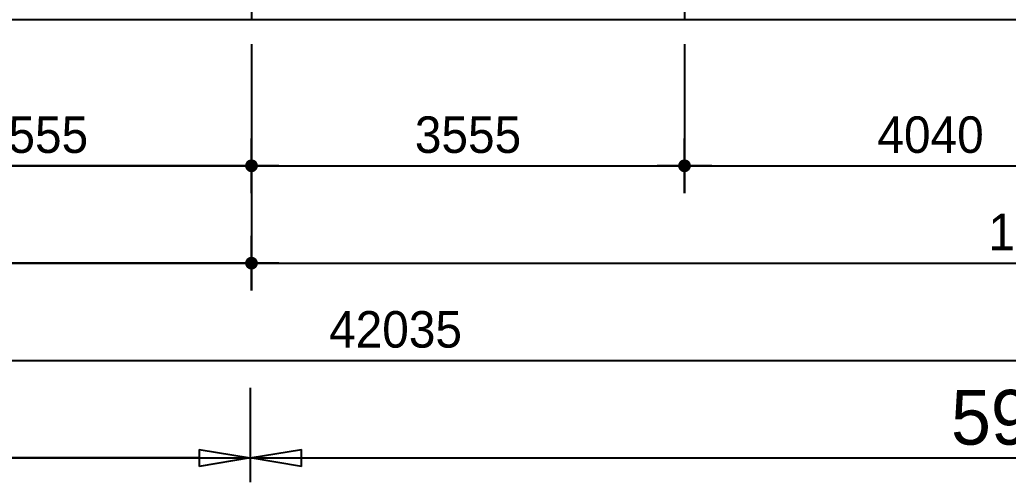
# Model space of a CAD drawing. Header units: millimetres. Extents: x 7294529 to 7346664, y 234399 to 276449.
# Drawn here: x 7317562 to 7325677, y 238199 to 241999 of the extents above; entities that cross this region are included whole.
import ezdxf

# ---------------------------------------------------------------- set-up
doc = ezdxf.new("R2010")
doc.units = ezdxf.units.MM
doc.header["$LTSCALE"] = 100
doc.linetypes.add('CEN', pattern=[62, 60, -1, 0, -1])
doc.linetypes.add('ST-DASH', pattern=[2.7, 1.5, -1.2])
doc.layers.get('Defpoints').update_dxf_attribs({"color": 149})
for name, color, linetype in [('AA-BORD-XREF', 15, 'Continuous'), ('CEN', 1, 'CEN'), ('DIM', 7, 'Continuous'), ('결로방지', 4, 'ST-DASH')]:
    doc.layers.add(name, color=color, linetype=linetype)
doc.layers.add('Defpoint', color=142, linetype='Continuous', plot=False)
doc.styles.add('굴림', font='')
doc.styles.add('돋움', font='')
doc.styles.get('굴림').set_extended_font_data('Gulim')
doc.styles.get('돋움').set_extended_font_data('Dotum')
doc.dimstyles.new('CH-ARROW-100%', dxfattribs={"dimscale": 100, "dimtxt": 4.5, "dimasz": 4.2, "dimexe": 1.5, "dimexo": 2, "dimgap": 1, "dimtad": 1, "dimdec": 0, "dimlunit": 6, "dimtxsty": '돋움', "dimblk": 'CLOSEDBLANK', "dimcen": 1, "dimclrt": 91, "dimadec": 0, "dimazin": 0, "dimtfac": 1, "dimtdec": 0, "dimtix": 1, "dimtmove": 2, "dimatfit": 3, "dimldrblk": 'LEADER-AR', "dimfxl": 1, "dimarcsym": 0})
doc.dimstyles.new('NORMAL', dxfattribs={"dimscale": 40, "dimtxt": 3, "dimasz": 1.5, "dimexe": 1.5, "dimexo": 2, "dimgap": 1, "dimtad": 1, "dimdec": 0, "dimzin": 0, "dimdsep": 46, "dimtxsty": '돋움', "dimblk": 'DOT', "dimblk1": 'NONE', "dimblk2": 'TICK', "dimcen": 0, "dimdle": 1.5, "dimclrd": 7, "dimclre": 7, "dimclrt": 3, "dimadec": 0, "dimazin": 0, "dimtfac": 1, "dimtdec": 0, "dimtix": 1, "dimtmove": 2, "dimatfit": 3, "dimldrblk": 'DOT', "dimfxl": 1, "dimtolj": 1, "dimtzin": 0, "dimarcsym": 0})

# ---------------------------------------------------------------- blocks, each defined once
blk = doc.blocks.new('BORD-303')
at = {"layer": 'Defpoint'}
blk.add_lwpolyline([(-34325, 22550), (10410, 22550), (10410, -8300), (-34325, -8300)], close=True, dxfattribs=at)
blk = doc.blocks.new('DOT')
at = {"layer": 'DIM'}
blk.add_line((0, 1.5), (0, -1.5), dxfattribs=at)
at = {"layer": 'DIM', "linetype": 'Continuous'}
blk.add_line((-1.5, 0), (1.5, 0), dxfattribs=at)
at = {"layer": 'DIM', "const_width": 0.35}
blk.add_lwpolyline([(-0.175, 0, 1), (0.175, 0, 1)], format="xyb", close=True, dxfattribs=at)
blk = doc.blocks.new('*D16')
at = {"layer": 'Defpoints', "color": 0, "transparency": 16777216}
for p in [(4955, -34450), (46990, -34450), (46990, -37250)]:
    blk.add_point(p, dxfattribs=at)
at = {"layer": 'DIM', "color": 7, "lineweight": -2, "transparency": 16777216}
for p, q in [((4955, -34650), (4955, -37400)), ((46990, -34650), (46990, -37400)), ((5105, -37250), (46840, -37250))]:
    blk.add_line(p, q, dxfattribs=at)
at = {"layer": 'DIM', "color": 7, "lineweight": -2, "transparency": 16777216, "xscale": 150, "yscale": 150, "zscale": 150, "rotation": 180}
blk.add_blockref('DOT', (4955, -37250), dxfattribs=at)
at = {"layer": 'DIM', "color": 7, "lineweight": -2, "transparency": 16777216, "xscale": 150, "yscale": 150, "zscale": 150}
blk.add_blockref('DOT', (46990, -37250), dxfattribs=at)
at = {"layer": 'DIM', "color": 3, "transparency": 16777216, "insert": (25972.5, -36996), "char_height": 300, "attachment_point": 5, "style": '굴림'}
blk.add_mtext('\\A1;42035', dxfattribs=at)
blk = doc.blocks.new('_None')
blk = doc.blocks.new('_Oblique')
at = {"color": 0, "linetype": 'ByBlock', "lineweight": -2}
blk.add_line((-0.5, -0.5), (0.5, 0.5), dxfattribs=at)
blk = doc.blocks.new('TICK')
at = {"layer": 'Defpoints', "color": 0, "linetype": 'ByBlock'}
blk.add_point((0, 0), dxfattribs=at)
at = {"layer": 'DIM'}
blk.add_line((0, 1.6875), (0, -1.6875), dxfattribs=at)
at = {"layer": 'DIM', "linetype": 'Continuous'}
blk.add_line((-1.6875, 0), (1.6875, 0), dxfattribs=at)
at = {"color": 7, "linetype": 'ByBlock', "xscale": 1.6875, "yscale": 1.6875, "zscale": 1.6875}
blk.add_blockref('_Oblique', (0, 0), dxfattribs=at)
blk = doc.blocks.new('*D21')
at = {"layer": 'Defpoints', "color": 0, "transparency": 16777216}
for p in [(24790, -34450), (37980, -34450), (37980, -36450)]:
    blk.add_point(p, dxfattribs=at)
at = {"layer": 'DIM', "color": 7, "lineweight": -2, "transparency": 16777216}
for p, q in [((24790, -34650), (24790, -36600)), ((37980, -34650), (37980, -36600)), ((24940, -36450), (37830, -36450))]:
    blk.add_line(p, q, dxfattribs=at)
at = {"layer": 'DIM', "color": 7, "lineweight": -2, "transparency": 16777216, "xscale": 150, "yscale": 150, "zscale": 150, "rotation": 180}
blk.add_blockref('DOT', (24790, -36450), dxfattribs=at)
at = {"layer": 'DIM', "color": 7, "lineweight": -2, "transparency": 16777216, "xscale": 150, "yscale": 150, "zscale": 150}
blk.add_blockref('DOT', (37980, -36450), dxfattribs=at)
at = {"layer": 'DIM', "color": 3, "transparency": 16777216, "insert": (31385, -36195.8), "char_height": 300, "attachment_point": 5, "style": '굴림'}
blk.add_mtext('\\A1;13190', dxfattribs=at)
blk = doc.blocks.new('*D22')
at = {"layer": 'Defpoints', "color": 0, "transparency": 16777216}
for p in [(28345, -34450), (32385, -34450), (32385, -35650)]:
    blk.add_point(p, dxfattribs=at)
at = {"layer": 'DIM', "color": 7, "lineweight": -2, "transparency": 16777216}
for p, q in [((28345, -34650), (28345, -35800)), ((32385, -34650), (32385, -35800)), ((28495, -35650), (32235, -35650))]:
    blk.add_line(p, q, dxfattribs=at)
at = {"layer": 'DIM', "color": 7, "lineweight": -2, "transparency": 16777216, "xscale": 150, "yscale": 150, "zscale": 150, "rotation": 180}
blk.add_blockref('DOT', (28345, -35650), dxfattribs=at)
at = {"layer": 'DIM', "color": 7, "lineweight": -2, "transparency": 16777216, "xscale": 150, "yscale": 150, "zscale": 150}
blk.add_blockref('DOT', (32385, -35650), dxfattribs=at)
at = {"layer": 'DIM', "color": 3, "transparency": 16777216, "insert": (30365, -35396), "char_height": 300, "attachment_point": 5, "style": '굴림'}
blk.add_mtext('\\A1;4040', dxfattribs=at)
blk = doc.blocks.new('*D23')
at = {"layer": 'Defpoints', "color": 0, "transparency": 16777216}
for p in [(24790, -34450), (28345, -34450), (28345, -35650)]:
    blk.add_point(p, dxfattribs=at)
at = {"layer": 'DIM', "color": 7, "lineweight": -2, "transparency": 16777216}
for p, q in [((24790, -34650), (24790, -35800)), ((28345, -34650), (28345, -35800)), ((24940, -35650), (28195, -35650))]:
    blk.add_line(p, q, dxfattribs=at)
at = {"layer": 'DIM', "color": 7, "lineweight": -2, "transparency": 16777216, "xscale": 150, "yscale": 150, "zscale": 150, "rotation": 180}
blk.add_blockref('DOT', (24790, -35650), dxfattribs=at)
at = {"layer": 'DIM', "color": 7, "lineweight": -2, "transparency": 16777216, "xscale": 150, "yscale": 150, "zscale": 150}
blk.add_blockref('DOT', (28345, -35650), dxfattribs=at)
at = {"layer": 'DIM', "color": 3, "transparency": 16777216, "insert": (26567.5, -35396.2), "char_height": 300, "attachment_point": 5, "style": '굴림'}
blk.add_mtext('\\A1;3555', dxfattribs=at)
blk = doc.blocks.new('_ClosedBlank')
at = {"color": 0, "linetype": 'ByBlock', "lineweight": -2}
for p, q in [((-1, 0.167), (0, 0)), ((-1, 0.167), (-1, -0.167)), ((0, 0), (-1, -0.167))]:
    blk.add_line(p, q, dxfattribs=at)
blk = doc.blocks.new('*D24')
at = {"layer": 'Defpoints', "color": 0, "transparency": 16777216}
for p in [(24780, -38050), (37980, -38050), (37980, -38050)]:
    blk.add_point(p, dxfattribs=at)
at = {"layer": 'DIM', "color": 0, "lineweight": -2, "transparency": 16777216}
for p, q in [((24780, -37850), (24780, -37900)), ((37980, -37850), (37980, -37900)), ((25200, -38050), (37560, -38050))]:
    blk.add_line(p, q, dxfattribs=at)
at = {"layer": 'DIM', "color": 0, "lineweight": -2, "transparency": 16777216, "xscale": 420, "yscale": 420, "zscale": 420, "rotation": 180}
blk.add_blockref('_ClosedBlank', (24780, -38050), dxfattribs=at)
at = {"layer": 'DIM', "color": 0, "lineweight": -2, "transparency": 16777216, "xscale": 420, "yscale": 420, "zscale": 420}
blk.add_blockref('_ClosedBlank', (37980, -38050), dxfattribs=at)
at = {"layer": 'DIM', "color": 91, "transparency": 16777216, "insert": (31380, -37719.3), "char_height": 450, "attachment_point": 5, "style": '굴림'}
blk.add_mtext('{\\C3;59㎡C}', dxfattribs=at)
blk = doc.blocks.new('LEADER-AR')
at = {"layer": 'DIM'}
blk.add_hatch(color=256, dxfattribs=at).paths.add_polyline_path([(-1, -0.167), (0, 0), (-1, 0.167)])
blk.add_lwpolyline([(-1, -0.167), (0, 0), (-1, 0.167)], close=True, dxfattribs=at)
blk = doc.blocks.new('*D26')
at = {"layer": 'Defpoints', "color": 0, "transparency": 16777216}
for p in [(11600, -34450), (24790, -34450), (11600, -36450)]:
    blk.add_point(p, dxfattribs=at)
at = {"layer": 'DIM', "color": 7, "lineweight": -2, "transparency": 16777216}
for p, q in [((11600, -34650), (11600, -36600)), ((24790, -34650), (24790, -36600)), ((24640, -36450), (11750, -36450))]:
    blk.add_line(p, q, dxfattribs=at)
at = {"layer": 'DIM', "color": 7, "lineweight": -2, "transparency": 16777216, "xscale": 150, "yscale": 150, "zscale": 150, "rotation": 180}
blk.add_blockref('DOT', (11600, -36450), dxfattribs=at)
at = {"layer": 'DIM', "color": 7, "lineweight": -2, "transparency": 16777216, "xscale": 150, "yscale": 150, "zscale": 150}
blk.add_blockref('DOT', (24790, -36450), dxfattribs=at)
at = {"layer": 'DIM', "color": 3, "transparency": 16777216, "insert": (18195, -36195.8), "char_height": 300, "attachment_point": 5, "style": '굴림'}
blk.add_mtext('\\A1;13190', dxfattribs=at)
blk = doc.blocks.new('*D28')
at = {"layer": 'Defpoints', "color": 0, "transparency": 16777216}
for p in [(21235, -34450), (24790, -34450), (21235, -35650)]:
    blk.add_point(p, dxfattribs=at)
at = {"layer": 'DIM', "color": 7, "lineweight": -2, "transparency": 16777216}
for p, q in [((21235, -34650), (21235, -35800)), ((24790, -34650), (24790, -35800)), ((24640, -35650), (21385, -35650))]:
    blk.add_line(p, q, dxfattribs=at)
at = {"layer": 'DIM', "color": 7, "lineweight": -2, "transparency": 16777216, "xscale": 150, "yscale": 150, "zscale": 150, "rotation": 180}
blk.add_blockref('DOT', (21235, -35650), dxfattribs=at)
at = {"layer": 'DIM', "color": 7, "lineweight": -2, "transparency": 16777216, "xscale": 150, "yscale": 150, "zscale": 150}
blk.add_blockref('DOT', (24790, -35650), dxfattribs=at)
at = {"layer": 'DIM', "color": 3, "transparency": 16777216, "insert": (23012.5, -35396.2), "char_height": 300, "attachment_point": 5, "style": '굴림'}
blk.add_mtext('\\A1;3555', dxfattribs=at)
blk = doc.blocks.new('*D29')
at = {"layer": 'Defpoints', "color": 0, "transparency": 16777216}
for p in [(11600, -38050), (11600, -38050), (24780, -38050)]:
    blk.add_point(p, dxfattribs=at)
at = {"layer": 'DIM', "color": 0, "lineweight": -2, "transparency": 16777216}
for p, q in [((11600, -37850), (11600, -37900)), ((24780, -37850), (24780, -37900)), ((24360, -38050), (12020, -38050))]:
    blk.add_line(p, q, dxfattribs=at)
at = {"layer": 'DIM', "color": 0, "lineweight": -2, "transparency": 16777216, "xscale": 420, "yscale": 420, "zscale": 420, "rotation": 180}
blk.add_blockref('_ClosedBlank', (11600, -38050), dxfattribs=at)
at = {"layer": 'DIM', "color": 0, "lineweight": -2, "transparency": 16777216, "xscale": 420, "yscale": 420, "zscale": 420}
blk.add_blockref('_ClosedBlank', (24780, -38050), dxfattribs=at)
at = {"layer": 'DIM', "color": 91, "transparency": 16777216, "insert": (18190, -37719.3), "char_height": 450, "attachment_point": 5, "style": '굴림'}
blk.add_mtext('{\\C3;59㎡C}', dxfattribs=at)
blk = doc.blocks.new('303_d')
at = {"layer": 'Defpoints'}
for points in [[(63801.3, -8251.1), (11866.3, -8251.1), (11866.3, -46301.1), (63801.3, -46301.1)], [(63001.3, -9051.1), (12666.3, -9051.1), (12666.3, -45501.1), (63001.3, -45501.1)], [(62201.3, -9851.1), (13466.3, -9851.1), (13466.3, -44701.1), (62201.3, -44701.1)], [(61401.3, -10651.1), (14266.3, -10651.1), (14266.3, -43901.1), (61401.3, -43901.1)]]:
    blk.add_lwpolyline(points, close=True, dxfattribs=at)
blk = doc.blocks.new('DIM-303-TF')
at = {"layer": 'CEN'}
for p, q in [((24790, -32125), (24790, -34450)), ((28345, -32125), (28345, -34450))]:
    blk.add_line(p, q, dxfattribs=at)
at = {"layer": 'DIM'}
blk.add_line((24780, -37475), (24780, -38250), dxfattribs=at)
blk.add_line((24780, -37475), (24780, -38250), dxfattribs=at)
for base, p1, p2, picture, middle in [((46990, -37250), (4955, -34450), (46990, -34450), '*D16', (25972.5, -36996)), ((37980, -36450), (24790, -34450), (37980, -34450), '*D21', (31385, -36195.8)), ((28345, -35650), (24790, -34450), (28345, -34450), '*D23', (26567.5, -35396.2)), ((32385, -35650), (28345, -34450), (32385, -34450), '*D22', (30365, -35396))]:
    dim = blk.add_linear_dim(base=base, p1=p1, p2=p2, angle=180, dimstyle='NORMAL', override={"dimscale": 100, "dimtxsty": '굴림'}, dxfattribs=at)
    dim.commit()
    dim.dimension.update_dxf_attribs({"geometry": picture, "text_midpoint": middle})
for base, p2, picture, middle in [((11600, -36450), (11600, -34450), '*D26', (18195, -36195.8)), ((21235, -35650), (21235, -34450), '*D28', (23012.5, -35396.2))]:
    dim = blk.add_linear_dim(base=base, p1=(24790, -34450), p2=p2, dimstyle='NORMAL', override={"dimscale": 100, "dimtxsty": '굴림'}, dxfattribs=at)
    dim.commit()
    dim.dimension.update_dxf_attribs({"geometry": picture, "text_midpoint": middle})
dim = blk.add_linear_dim(base=(11600, -38050), p1=(24780, -38050), p2=(11600, -38050), angle=180, text='{\\C3;59㎡C}', dimstyle='CH-ARROW-100%', override={"dimtxsty": '굴림'}, dxfattribs=at)
dim.commit()
dim.dimension.update_dxf_attribs({"geometry": '*D29', "text_midpoint": (18190, -37719.3)})
dim = blk.add_linear_dim(base=(37980, -38050), p1=(24780, -38050), p2=(37980, -38050), text='{\\C3;59㎡C}', dimstyle='CH-ARROW-100%', override={"dimtxsty": '굴림'}, dxfattribs=at)
dim.commit()
dim.dimension.update_dxf_attribs({"geometry": '*D24', "text_midpoint": (31380, -37719.3)})

msp = doc.modelspace()

# ---------------------------------------------------------------- block references
at = {"layer": 'AA-BORD-XREF'}
msp.add_blockref('BORD-303', (7332599.4, 250299.4), dxfattribs=at)
at = {"layer": 'DIM'}
msp.add_blockref('DIM-303-TF', (7294674.4, 276449.4), dxfattribs=at)
at = {"layer": '결로방지'}
msp.add_blockref('303_d', (7282663.1, 284700.5), dxfattribs=at)

doc.saveas('drawing.dxf')
